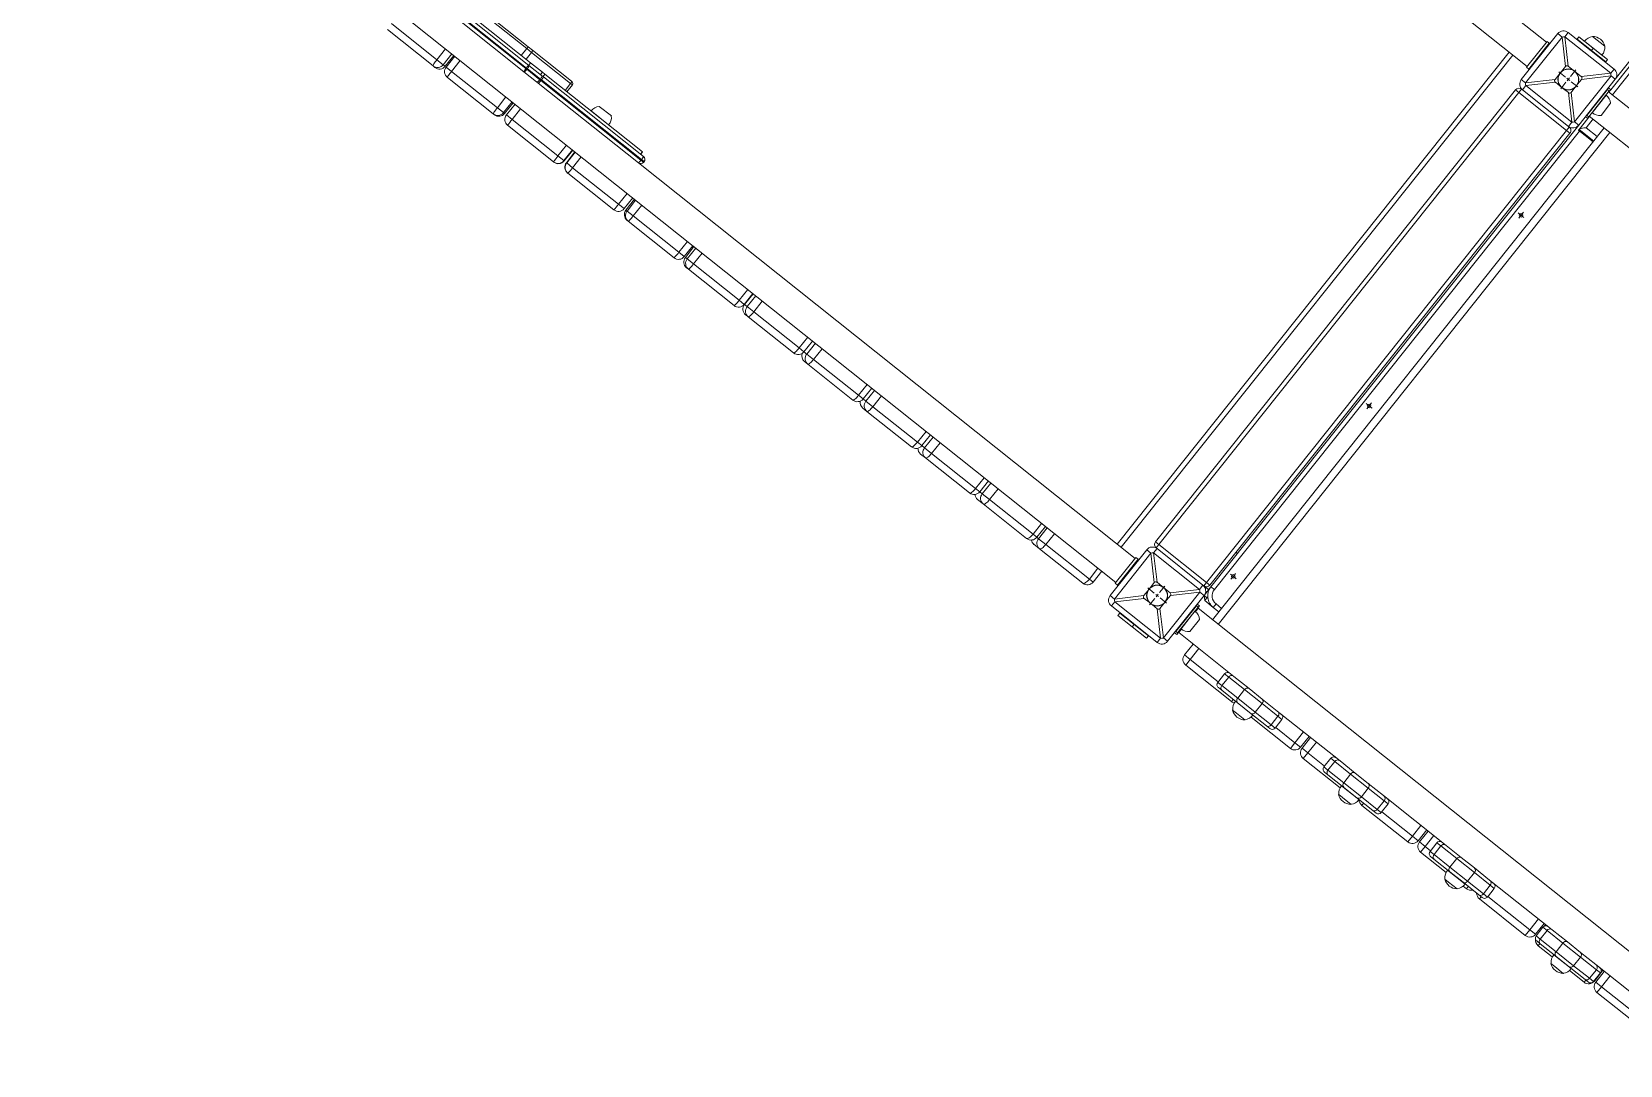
# Model space of a CAD drawing. Header units: millimetres. Extents: x -229914 to 856942, y -268655 to 87212.
# Drawn here: x -140051 to -137885, y 18765 to 20175 of the extents above; entities that cross this region are included whole.
import ezdxf

# ---------------------------------------------------------------- set-up
doc = ezdxf.new("R2010")
doc.units = ezdxf.units.MM

# ---------------------------------------------------------------- blocks, each defined once
blk = doc.blocks.new('SW_CENTERMARKSYMBOL_40')
at = {"color": 0, "linetype": 'Continuous', "lineweight": 0}
for p, q in [((-5, 0), (-16.5, 0)), ((0, 0), (-2.5, 0)), ((0, 5), (0, 16.5)), ((0, 0), (0, 2.5)), ((0, 0), (0, -2.5)), ((0, 0), (2.5, 0)), ((5, 0), (16.5, 0)), ((0, -5), (0, -16.5))]:
    blk.add_line(p, q, dxfattribs=at)
blk = doc.blocks.new('SW_CENTERMARKSYMBOL_77')
at = {"color": 0, "linetype": 'Continuous', "lineweight": 0}
for p, q in [((-2.5, 0), (-5, 0)), ((0, 0), (-2.5, 0)), ((0, 2.5), (0, 5)), ((0, 0), (0, 2.5)), ((0, 0), (0, -2.5)), ((0, 0), (2.5, 0)), ((2.5, 0), (5, 0)), ((0, -2.5), (0, -5))]:
    blk.add_line(p, q, dxfattribs=at)
blk = doc.blocks.new('SW_CENTERMARKSYMBOL_100')
at = {"color": 0, "linetype": 'Continuous', "lineweight": 0}
for p, q in [((-5, 0), (-16.5, 0)), ((0, 0), (-2.5, 0)), ((0, 5), (0, 16.5)), ((0, 0), (0, 2.5)), ((0, 0), (0, -2.5)), ((0, 0), (2.5, 0)), ((5, 0), (16.5, 0)), ((0, -5), (0, -16.5))]:
    blk.add_line(p, q, dxfattribs=at)
blk = doc.blocks.new('SW_CENTERMARKSYMBOL_114')
at = {"color": 0, "linetype": 'Continuous', "lineweight": 0}
for p, q in [((-2.5, 0), (-5, 0)), ((0, 0), (-2.5, 0)), ((0, 2.5), (0, 5)), ((0, 0), (0, 2.5)), ((0, 0), (0, -2.5)), ((0, 0), (2.5, 0)), ((2.5, 0), (5, 0)), ((0, -2.5), (0, -5))]:
    blk.add_line(p, q, dxfattribs=at)
blk = doc.blocks.new('SW_CENTERMARKSYMBOL_115')
at = {"color": 0, "linetype": 'Continuous', "lineweight": 0}
for p, q in [((-2.5, 0), (-5, 0)), ((0, 0), (-2.5, 0)), ((0, 2.5), (0, 5)), ((0, 0), (0, 2.5)), ((0, 0), (0, -2.5)), ((0, 0), (2.5, 0)), ((2.5, 0), (5, 0)), ((0, -2.5), (0, -5))]:
    blk.add_line(p, q, dxfattribs=at)
blk = doc.blocks.new('Т912NEW')
at = {"color": 7, "linetype": 'Continuous', "lineweight": 15}
for p, q in [((1914.7, -1029.8), (1914.7, -535.1)), ((1910.7, -1014.8), (1910.7, -659.8)), ((1850, -988.3), (1850, -988.6)), ((1871.5, -988.3), (1850, -988.3)), ((1871.5, -988.6), (1871.5, -988.3)), ((1818.1, -1014.8), (1810.7, -1014.8)), ((1810.7, -1094.8), (1810.7, -1014.8)), ((1846.7, -1043.5), (1818.1, -1014.8)), ((1818.1, -1014.8), (1818.1, -1094.8)), ((1820.7, -1004.8), (1820.7, -1012.2)), ((1820.7, -1004.8), (1900.7, -1004.8)), ((1820.7, -1012.2), (1849.4, -1040.8)), ((1900.7, -1012.2), (1820.7, -1012.2)), ((1835.7, -1004.3), (1835.7, -1000.3)), ((1835.7, -1000.3), (1860.7, -1000.3)), ((1860.7, -1004.3), (1835.7, -1004.3)), ((1835.7, -1004.3), (1835.7, -1004.8)), ((1845.6, -1000.1), (1845.6, -1000.3)), ((1875.9, -1000.1), (1845.6, -1000.1)), ((1860.7, -1004.3), (1860.7, -1000.3)), ((1860.7, -1000.3), (1885.7, -1000.3)), ((1885.7, -1004.3), (1860.7, -1004.3)), ((1872.1, -1040.8), (1900.7, -1012.2)), ((1903.4, -1014.8), (1874.7, -1043.5)), ((1875.9, -1000.3), (1875.9, -1000.1)), ((1885.7, -1000.3), (1885.7, -1004.3)), ((1885.7, -1004.3), (1885.7, -1004.8)), ((1900.7, -1012.2), (1900.7, -1004.8)), ((1903.4, -1094.8), (1903.4, -1014.8)), ((1910.7, -1014.8), (1903.4, -1014.8)), ((1910.7, -1014.8), (1910.7, -1094.8)), ((1805.8, -1033.7), (1745, -1033.7)), ((1805.7, -1032.3), (1809.7, -1032.3)), ((1805.7, -1032.3), (1805.7, -1077.3)), ((1809.7, -1032.3), (1809.7, -1077.3)), ((1914.7, -1029.8), (1910.7, -1029.8)), ((1911.2, -1077.3), (1911.2, -1032.3)), ((1911.2, -1032.3), (1914.2, -1032.3)), ((1914.2, -1077.3), (1914.2, -1032.3)), ((2767.5, -1033.7), (1914.2, -1033.7)), ((1914.4, -1039.7), (1914.2, -1039.7)), ((1914.4, -1070), (1914.4, -1039.6)), ((1914.7, -1029.8), (1914.7, -1033.7)), ((1846.7, -1043.5), (1846.7, -1051.9)), ((1846.7, -1057.7), (1846.7, -1066.2)), ((1849.4, -1040.8), (1857.8, -1040.8)), ((1863.7, -1040.8), (1872.1, -1040.8)), ((1874.7, -1043.5), (1874.7, -1051.9)), ((1874.7, -1057.7), (1874.7, -1066.2)), ((1926.2, -1065.3), (1926.2, -1044.3)), ((-84.3, -1076), (1805.8, -1076)), ((1781.1, -1933.7), (1781.1, -1076)), ((1805.7, -1077.3), (1809.7, -1077.3)), ((1818.1, -1094.8), (1846.7, -1066.2)), ((1849.4, -1068.8), (1820.7, -1097.5)), ((1857.8, -1068.8), (1849.4, -1068.8)), ((1872.1, -1068.8), (1863.7, -1068.8)), ((1900.7, -1097.5), (1872.1, -1068.8)), ((1874.7, -1066.2), (1903.4, -1094.8)), ((1914.7, -1079.8), (1910.7, -1079.8)), ((1911.2, -1077.3), (1914.2, -1077.3)), ((1914.2, -1070), (1914.4, -1070)), ((1914.2, -1076), (3806.2, -1076)), ((1914.7, -1076), (1914.7, -1079.8)), ((1914.7, -1098.9), (1914.7, -1079.8)), ((1940.3, -1933.7), (1940.3, -1076)), ((1810.7, -1094.8), (1818.1, -1094.8)), ((1820.7, -1097.5), (1900.7, -1097.5)), ((1820.7, -1097.5), (1820.7, -1104.8)), ((1900.7, -1104.8), (1900.7, -1097.5)), ((1903.4, -1094.8), (1910.7, -1094.8)), ((1910.7, -1899.8), (1910.7, -1094.8)), ((1914.7, -1098.9), (1914.7, -1099.9)), ((1915.1, -1100.3), (1940.3, -1100.3)), ((1813.2, -1898.8), (1813.2, -1110.8)), ((1813.2, -1110.8), (1819.2, -1110.8)), ((1818.2, -1104.8), (1818.2, -1104.9)), ((1819.2, -1104.8), (1818.2, -1104.8)), ((1819.2, -1104.8), (1819.2, -1110.8)), ((1819.2, -1104.8), (1820.7, -1104.8)), ((1819.2, -1110.8), (1819.2, -1898.8)), ((1902.2, -1110.8), (1819.2, -1110.8)), ((1900.7, -1104.8), (1820.7, -1104.8)), ((1900.7, -1104.8), (1902.2, -1104.8)), ((1902.2, -1104.8), (1902.2, -1110.8)), ((1902.2, -1898.8), (1902.2, -1110.8)), ((1902.2, -1110.8), (1908.2, -1110.8)), ((1908.2, -1110.8), (1908.2, -1898.8)), ((1908.7, -1841.8), (1908.2, -1841.9)), ((1910.7, -1841.8), (1908.7, -1841.8)), ((582.5, -1903.7), (723.4, -1903.7)), ((723.4, -1903.7), (730.8, -1903.7)), ((730.8, -1903.7), (798.8, -1903.7)), ((798.8, -1903.7), (800.1, -1903.7)), ((1813.2, -1898.8), (1819.2, -1898.8)), ((1819.2, -1898.8), (1819.2, -1904.8)), ((1819.2, -1898.8), (1902.2, -1898.8)), ((1820.7, -1904.8), (1819.2, -1904.8)), ((1820.7, -1904.8), (1820.7, -1912.2)), ((1820.7, -1904.8), (1900.7, -1904.8)), ((1902.2, -1904.8), (1900.7, -1904.8)), ((1900.7, -1912.2), (1900.7, -1904.8)), ((1902.2, -1898.8), (1902.2, -1904.8)), ((1902.2, -1898.8), (1908.2, -1898.8)), ((1902.2, -1904.8), (1903.2, -1904.8)), ((1903.2, -1904.8), (1903.2, -1904.8)), ((1903.2, -1904.8), (1910.7, -1904.8)), ((1916.7, -1899.8), (1910.7, -1899.8)), ((1910.7, -1914.8), (1910.7, -1899.8)), ((739.6, -1927.7), (487.8, -1927.7)), ((488.3, -1922.7), (740.1, -1922.7)), ((488.8, -1918.7), (739.8, -1918.7)), ((723.5, -1906.7), (581, -1906.7)), ((723.5, -1918.7), (723.5, -1906.7)), ((731.8, -1906.7), (723.5, -1906.7)), ((731.8, -1918.7), (731.8, -1906.7)), ((799.8, -1906.7), (731.8, -1906.7)), ((741.2, -1927.7), (739.6, -1927.7)), ((739.6, -1928.7), (739.6, -1927.7)), ((739.8, -1922.7), (739.8, -1918.7)), ((739.8, -1918.7), (760.2, -1918.7)), ((740.1, -1922.7), (762.1, -1922.7)), ((741.2, -1928.7), (741.2, -1927.7)), ((764, -1927.7), (741.2, -1927.7)), ((760.2, -1922.7), (760.2, -1918.7)), ((760.2, -1918.7), (764.6, -1918.7)), ((762.1, -1922.7), (765.1, -1922.7)), ((764, -1928.7), (764, -1927.7)), ((765.6, -1927.7), (764, -1927.7)), ((764.6, -1922.7), (764.6, -1918.7)), ((764.6, -1918.7), (934.6, -1918.7)), ((765.1, -1922.7), (939.6, -1922.7)), ((765.6, -1928.7), (765.6, -1927.7)), ((940.1, -1927.7), (765.6, -1927.7)), ((799.8, -1918.7), (799.8, -1906.7)), ((803.1, -1906.7), (799.8, -1906.7)), ((803.1, -1918.7), (803.1, -1906.7)), ((845.2, -1918.5), (845.2, -1918.7)), ((875.6, -1918.5), (845.2, -1918.5)), ((870.9, -1906.7), (849.9, -1906.7)), ((875.6, -1918.7), (875.6, -1918.5)), ((934.6, -1922.7), (934.6, -1918.7)), ((934.6, -1918.7), (934.8, -1918.7)), ((934.8, -1922.7), (934.8, -1918.7)), ((939.6, -1922.7), (939.8, -1922.7)), ((940.1, -1928.7), (940.1, -1927.7)), ((944.6, -1927.7), (940.1, -1927.7)), ((944.6, -1928.7), (944.6, -1927.7)), ((944.8, -1927.7), (944.6, -1927.7)), ((944.8, -1928.7), (944.8, -1927.7)), ((1818.1, -1914.8), (1810.7, -1914.8)), ((1810.7, -1994.8), (1810.7, -1914.8)), ((1846.7, -1943.5), (1818.1, -1914.8)), ((1818.1, -1914.8), (1818.1, -1994.8)), ((1820.7, -1912.2), (1849.4, -1940.8)), ((1900.7, -1912.2), (1820.7, -1912.2)), ((1872.1, -1940.8), (1900.7, -1912.2)), ((1903.4, -1914.8), (1874.7, -1943.5)), ((1903.4, -1994.8), (1903.4, -1914.8)), ((1910.7, -1914.8), (1903.4, -1914.8)), ((1910.7, -1914.8), (1910.7, -1994.8)), ((1915.7, -1914.8), (1910.7, -1914.8)), ((1915.7, -1919.8), (1910.7, -1914.8)), ((1915.7, -1913.1), (1915.7, -1914.8)), ((1915.7, -1914.8), (1917.5, -1914.8)), ((1915.7, -1914.8), (1915.7, -1919.8)), ((1930.7, -1919.8), (1915.7, -1919.8)), ((1930.7, -1913.8), (1930.7, -1919.8)), ((1940.3, -1919.8), (1930.7, -1919.8)), ((487.8, -1928.7), (739.6, -1928.7)), ((740.1, -1933.7), (488.3, -1933.7)), ((739.6, -1928.7), (741.2, -1928.7)), ((762.1, -1933.7), (740.1, -1933.7)), ((741.2, -1928.7), (764, -1928.7)), ((765.1, -1933.7), (762.1, -1933.7)), ((764, -1928.7), (765.6, -1928.7)), ((939.6, -1933.7), (765.1, -1933.7)), ((765.6, -1928.7), (940.1, -1928.7)), ((939.8, -1933.7), (939.6, -1933.7)), ((1805.8, -1933.7), (939.8, -1933.7)), ((940.1, -1928.7), (944.6, -1928.7)), ((944.6, -1928.7), (944.8, -1928.7)), ((1805.7, -1932.3), (1805.7, -1977.3)), ((1805.7, -1932.3), (1809.7, -1932.3)), ((1809.7, -1932.3), (1809.7, -1977.3)), ((1846.7, -1943.5), (1846.7, -1951.9)), ((1849.4, -1940.8), (1857.8, -1940.8)), ((1863.7, -1940.8), (1872.1, -1940.8)), ((1874.7, -1943.5), (1874.7, -1951.9)), ((1914.7, -1929.8), (1910.7, -1929.8)), ((1914.2, -1932.3), (1911.2, -1932.3)), ((1911.2, -1932.3), (1911.2, -1977.3)), ((1914.2, -1932.3), (1914.2, -1977.3)), ((1914.4, -1939.7), (1914.2, -1939.7)), ((1914.4, -1970), (1914.4, -1939.6)), ((1914.7, -1929.8), (1914.7, -1939.7)), ((1915.2, -1934.8), (1914.7, -1934.8)), ((3807.2, -1933.7), (1915.2, -1933.7)), ((1915.2, -1933.7), (1915.2, -1939.6)), ((1926.2, -1965.3), (1926.2, -1944.3)), ((1818.1, -1994.8), (1846.7, -1966.2)), ((1849.4, -1968.8), (1820.7, -1997.5)), ((1846.7, -1957.7), (1846.7, -1966.2)), ((1857.8, -1968.8), (1849.4, -1968.8)), ((1872.1, -1968.8), (1863.7, -1968.8)), ((1900.7, -1997.5), (1872.1, -1968.8)), ((1874.7, -1957.7), (1874.7, -1966.2)), ((1874.7, -1966.2), (1903.4, -1994.8)), ((1914.2, -1970), (1914.4, -1970)), ((1914.7, -1970), (1914.7, -1979.8)), ((1915.2, -1970), (1915.2, -1976)), ((-84.3, -1976), (1805.8, -1976)), ((651.4, -1976), (651.4, -1994.8)), ((653.2, -1976), (653.2, -1994.8)), ((755, -1976), (755, -1994.8)), ((758.2, -1976), (758.2, -1994.8)), ((858.8, -1976), (858.8, -1994.8)), ((862.7, -1994.8), (862.7, -1976)), ((963.3, -1994.8), (963.3, -1976)), ((966.5, -1994.8), (966.5, -1976)), ((1068.3, -1994.8), (1068.3, -1976)), ((1070.1, -1994.8), (1070.1, -1976)), ((1172.9, -1994.8), (1172.9, -1976)), ((1173.3, -1994.8), (1173.3, -1976)), ((1276.8, -1994.8), (1276.8, -1976)), ((1380, -1994.8), (1380, -1976)), ((1482.3, -1994.8), (1482.3, -1976)), ((1583.3, -1994.8), (1583.3, -1976)), ((1682.9, -1994.8), (1682.9, -1976)), ((1781.1, -1994.8), (1781.1, -1976)), ((1805.7, -1977.3), (1809.7, -1977.3)), ((1914.7, -1979.8), (1910.7, -1979.8)), ((1914.2, -1977.3), (1911.2, -1977.3)), ((1915.2, -1974.8), (1914.7, -1974.8)), ((1915.2, -1976), (2011.4, -1976)), ((1940.3, -1994.8), (1940.3, -1976)), ((1999.2, -1981), (1999.2, -1996)), ((2006.3, -1981), (1999.2, -1981)), ((2033.9, -1981), (2006.3, -1981)), ((2006.3, -1981), (2006.3, -1996)), ((2011.4, -1976), (2037.8, -1976)), ((2033.9, -1981), (2033.9, -1996)), ((2064.6, -1981), (2033.9, -1981)), ((2037.8, -1976), (2060.7, -1976)), ((2060.7, -1976), (2087.1, -1976)), ((2064.6, -1981), (2064.6, -1996)), ((2092.2, -1981), (2064.6, -1981)), ((2087.1, -1976), (2196.4, -1976)), ((2092.2, -1981), (2092.2, -1996)), ((2099.2, -1981), (2092.2, -1981)), ((2099.2, -1981), (2099.2, -1996)), ((2142.7, -1976), (2142.7, -1994.8)), ((2145.1, -1994.8), (2145.1, -1976)), ((2184.2, -1981), (2184.2, -1996)), ((2191.3, -1981), (2184.2, -1981)), ((2218.9, -1981), (2191.3, -1981)), ((2191.3, -1981), (2191.3, -1996)), ((2196.4, -1976), (2222.8, -1976)), ((2218.9, -1981), (2218.9, -1996)), ((2249.6, -1981), (2218.9, -1981)), ((2222.8, -1976), (2245.7, -1976)), ((2245.7, -1976), (2272.1, -1976)), ((2249.6, -1981), (2249.6, -1996)), ((2277.2, -1981), (2249.6, -1981)), ((2272.1, -1976), (2381.4, -1976)), ((2277.2, -1981), (2277.2, -1996)), ((2284.2, -1981), (2277.2, -1981)), ((2284.2, -1981), (2284.2, -1996)), ((2347.5, -1976), (2347.5, -1994.8)), ((2349.9, -1994.8), (2349.9, -1976)), ((2369.2, -1981), (2369.2, -1996)), ((2376.3, -1981), (2369.2, -1981)), ((2403.9, -1981), (2376.3, -1981)), ((2376.3, -1981), (2376.3, -1996)), ((2381.4, -1976), (2407.8, -1976)), ((2403.9, -1981), (2403.9, -1996)), ((2434.6, -1981), (2403.9, -1981)), ((2407.8, -1976), (2430.7, -1976)), ((2430.7, -1976), (2457.1, -1976)), ((2434.6, -1981), (2434.6, -1996)), ((2462.2, -1981), (2434.6, -1981)), ((2457.1, -1976), (2566.4, -1976)), ((2462.2, -1981), (2462.2, -1996)), ((2469.2, -1981), (2462.2, -1981)), ((2469.2, -1981), (2469.2, -1996)), ((2552.3, -1976), (2552.3, -1994.8)), ((2561.3, -1981), (2554.2, -1981)), ((2554.2, -1981), (2554.2, -1996)), ((2554.7, -1978.8), (2554.7, -1976)), ((2588.9, -1981), (2561.3, -1981)), ((2561.3, -1981), (2561.3, -1996)), ((2566.4, -1976), (2592.8, -1976)), ((2588.9, -1981), (2588.9, -1996)), ((2619.6, -1981), (2588.9, -1981)), ((2592.8, -1976), (2615.7, -1976)), ((2615.7, -1976), (2642.1, -1976)), ((2619.6, -1981), (2619.6, -1996)), ((2647.2, -1981), (2619.6, -1981)), ((2642.1, -1976), (3807.2, -1976)), ((2647.2, -1981), (2647.2, -1996)), ((2654.2, -1981), (2647.2, -1981)), ((2654.2, -1981), (2654.2, -1996)), ((2654.7, -1976), (2654.7, -1994.8)), ((2657.1, -1994.8), (2657.1, -1976)), ((557.6, -1994.8), (637.1, -1994.8)), ((638.2, -2004.8), (558.7, -2004.8)), ((637.1, -1994.8), (648.1, -1994.8)), ((641.5, -2004.8), (638.2, -2004.8)), ((648.1, -1994.8), (651.4, -1994.8)), ((662.6, -1994.8), (742.4, -1994.8)), ((743.1, -2004.8), (663.2, -2004.8)), ((742.4, -1994.8), (753, -1994.8)), ((745.1, -2004.8), (743.1, -2004.8)), ((753, -1994.8), (755, -1994.8)), ((768, -1994.8), (848, -1994.8)), ((848.2, -2004.8), (768.2, -2004.8)), ((848, -1994.8), (858.2, -1994.8)), ((848.8, -2004.8), (848.2, -2004.8)), ((858.2, -1994.8), (858.8, -1994.8)), ((862.7, -1994.8), (863.3, -1994.8)), ((863.3, -1994.8), (873.6, -1994.8)), ((873.3, -2004.8), (872.7, -2004.8)), ((953.3, -2004.8), (873.3, -2004.8)), ((873.6, -1994.8), (953.5, -1994.8)), ((966.5, -1994.8), (968.5, -1994.8)), ((968.5, -1994.8), (979.1, -1994.8)), ((978.5, -2004.8), (976.5, -2004.8)), ((1058.3, -2004.8), (978.5, -2004.8)), ((979.1, -1994.8), (1058.9, -1994.8)), ((1070.1, -1994.8), (1073.4, -1994.8)), ((1073.4, -1994.8), (1084.4, -1994.8)), ((1083.3, -2004.8), (1080, -2004.8)), ((1162.9, -2004.8), (1083.3, -2004.8)), ((1084.4, -1994.8), (1164, -1994.8)), ((1173.3, -1994.8), (1177.9, -1994.8)), ((1177.9, -1994.8), (1189.3, -1994.8)), ((1187.8, -2004.8), (1183.2, -2004.8)), ((1266.8, -2004.8), (1187.8, -2004.8)), ((1189.3, -1994.8), (1268.4, -1994.8)), ((1281.8, -1994.8), (1293.6, -1994.8)), ((1291.6, -2004.8), (1285.7, -2004.8)), ((1370, -2004.8), (1291.6, -2004.8)), ((1293.6, -1994.8), (1372, -1994.8)), ((1384.9, -1994.8), (1397, -1994.8)), ((1394.6, -2004.8), (1387.4, -2004.8)), ((1472.3, -2004.8), (1394.6, -2004.8)), ((1397, -1994.8), (1474.7, -1994.8)), ((1487, -1994.8), (1499.4, -1994.8)), ((1496.5, -2004.8), (1488.1, -2004.8)), ((1573.3, -2004.8), (1496.5, -2004.8)), ((1499.4, -1994.8), (1576.1, -1994.8)), ((1597.3, -2004.8), (1587.5, -2004.8)), ((1587.8, -1994.8), (1600.5, -1994.8)), ((1672.9, -2004.8), (1597.3, -2004.8)), ((1600.5, -1994.8), (1676.2, -1994.8)), ((1695.5, -2004.8), (1685.7, -2004.8)), ((1686, -1994.8), (1698.7, -1994.8)), ((1771.1, -2004.8), (1695.5, -2004.8)), ((1698.7, -1994.8), (1774.4, -1994.8)), ((1810.7, -1994.8), (1818.1, -1994.8)), ((1820.7, -1997.5), (1900.7, -1997.5)), ((1820.7, -1997.5), (1820.7, -2004.8)), ((1900.7, -2004.8), (1820.7, -2004.8)), ((1835.7, -2004.8), (1835.7, -2005.3)), ((1835.7, -2009.3), (1835.7, -2005.3)), ((1835.7, -2005.3), (1860.7, -2005.3)), ((1860.7, -2009.3), (1835.7, -2009.3)), ((1860.7, -2009.3), (1860.7, -2005.3)), ((1860.7, -2005.3), (1885.7, -2005.3)), ((1885.7, -2009.3), (1860.7, -2009.3)), ((1885.7, -2004.8), (1885.7, -2005.3)), ((1885.7, -2005.3), (1885.7, -2009.3)), ((1900.7, -2004.8), (1900.7, -1997.5)), ((1903.4, -1994.8), (1910.7, -1994.8)), ((1940.3, -1994.8), (1950.3, -1994.8)), ((1950.3, -2004.8), (1950.3, -1994.8)), ((2030.3, -2004.8), (1950.3, -2004.8)), ((1999.2, -1996), (2006.3, -1996)), ((2010.1, -2001), (2004.2, -2001)), ((2006.3, -1996), (2033.9, -1996)), ((2037.8, -2001), (2010.1, -2001)), ((2033.9, -1996), (2064.6, -1996)), ((2034.1, -2001), (2034.1, -2001.2)), ((2034.1, -2001.2), (2064.4, -2001.2)), ((2060.7, -2001), (2037.8, -2001)), ((2038.5, -2012.7), (2038.5, -2013)), ((2038.5, -2013), (2045.1, -2013)), ((2045.1, -2013), (2060, -2013)), ((2060, -2013), (2060, -2012.7)), ((2088.4, -2001), (2060.7, -2001)), ((2132.7, -2004.8), (2064.2, -2004.8)), ((2064.4, -2001.2), (2064.4, -2001)), ((2064.6, -1996), (2092.2, -1996)), ((2094.2, -2001), (2088.4, -2001)), ((2092.2, -1996), (2099.2, -1996)), ((2132.7, -1994.8), (2142.7, -1994.8)), ((2132.7, -1994.8), (2132.7, -2004.8)), ((2145.1, -1994.8), (2155.1, -1994.8)), ((2155.1, -2004.8), (2155.1, -1994.8)), ((2219.3, -2004.8), (2155.1, -2004.8)), ((2184.2, -1996), (2191.3, -1996)), ((2195.1, -2001), (2189.2, -2001)), ((2191.3, -1996), (2218.9, -1996)), ((2222.8, -2001), (2195.1, -2001)), ((2218.9, -1996), (2249.6, -1996)), ((2219.1, -2001), (2219.1, -2001.2)), ((2219.1, -2001.2), (2249.4, -2001.2)), ((2245.7, -2001), (2222.8, -2001)), ((2223.5, -2012.7), (2223.5, -2013)), ((2223.5, -2013), (2230.1, -2013)), ((2230.1, -2013), (2245, -2013)), ((2245, -2013), (2245, -2012.7)), ((2273.4, -2001), (2245.7, -2001)), ((2249.4, -2001.2), (2249.4, -2001)), ((2249.6, -1996), (2277.2, -1996)), ((2337.5, -2004.8), (2257.5, -2004.8)), ((2279.2, -2001), (2273.4, -2001)), ((2277.2, -1996), (2284.2, -1996)), ((2337.5, -1994.8), (2347.5, -1994.8)), ((2337.5, -1994.8), (2337.5, -2004.8)), ((2349.9, -1994.8), (2359.9, -1994.8)), ((2359.9, -2004.8), (2359.9, -1994.8)), ((2404.3, -2004.8), (2359.9, -2004.8)), ((2369.2, -1996), (2376.3, -1996)), ((2380.1, -2001), (2374.2, -2001)), ((2376.3, -1996), (2403.9, -1996)), ((2407.8, -2001), (2380.1, -2001)), ((2403.9, -1996), (2434.6, -1996)), ((2404.1, -2001), (2404.1, -2001.2)), ((2404.1, -2001.2), (2434.4, -2001.2)), ((2430.7, -2001), (2407.8, -2001)), ((2408.5, -2012.7), (2408.5, -2013)), ((2408.5, -2013), (2415.1, -2013)), ((2415.1, -2013), (2430, -2013)), ((2430, -2013), (2430, -2012.7)), ((2458.4, -2001), (2430.7, -2001)), ((2439.9, -2004.8), (2434.2, -2004.8)), ((2434.4, -2001.2), (2434.4, -2001)), ((2434.6, -1996), (2462.2, -1996)), ((2464.2, -2001), (2458.4, -2001)), ((2462.2, -1996), (2469.2, -1996)), ((2542.3, -2004.8), (2462.3, -2004.8)), ((2542.3, -1994.8), (2542.3, -2004.8)), ((2542.3, -1994.8), (2552.3, -1994.8)), ((2554.2, -1996), (2561.3, -1996)), ((2565.1, -2001), (2559.2, -2001)), ((2561.3, -1996), (2588.9, -1996)), ((2589.3, -2004.8), (2564.7, -2004.8)), ((2592.8, -2001), (2565.1, -2001)), ((2588.9, -1996), (2619.6, -1996)), ((2589.1, -2001), (2589.1, -2001.2)), ((2589.1, -2001.2), (2619.4, -2001.2)), ((2615.7, -2001), (2592.8, -2001)), ((2593.5, -2012.7), (2593.5, -2013)), ((2593.5, -2013), (2600.1, -2013)), ((2600.1, -2013), (2615, -2013)), ((2615, -2013), (2615, -2012.7)), ((2643.4, -2001), (2615.7, -2001)), ((2644.7, -2004.8), (2619.2, -2004.8)), ((2619.4, -2001.2), (2619.4, -2001)), ((2619.6, -1996), (2647.2, -1996)), ((2649.2, -2001), (2643.4, -2001)), ((2647.2, -1996), (2654.2, -1996)), ((2657.1, -1994.8), (2667.1, -1994.8)), ((2667.1, -1994.8), (2747.1, -1994.8)), ((2667.1, -2004.8), (2667.1, -1994.8)), ((2747.1, -2004.8), (2667.1, -2004.8))]:
    blk.add_line(p, q, dxfattribs=at)
at = {"color": 8, "linetype": 'Continuous', "lineweight": 15}
for p, q in [((1920.7, -534), (1920.7, -1033.7)), ((1911.2, -1053.8), (1910.7, -1053.8)), ((1911.2, -1055.8), (1910.7, -1055.8)), ((1774.4, -1933.7), (1774.4, -1076)), ((1920.7, -1076), (1920.7, -1091.2)), ((1950.3, -1076), (1950.3, -1933.7)), ((1940.3, -1098.9), (1914.7, -1098.9)), ((1914.7, -1099.9), (1940.3, -1099.9)), ((1916.7, -1100.3), (1916.7, -1899.8)), ((1920.7, -1091.2), (1940.3, -1091.2)), ((1930.7, -1913.8), (1940.3, -1913.8)), ((1915.2, -1936.3), (1914.7, -1936.3)), ((1911.2, -1953.8), (1910.7, -1953.8)), ((1911.2, -1955.8), (1910.7, -1955.8)), ((637.1, -1994.8), (637.1, -1976)), ((648.1, -1976), (648.1, -1994.8)), ((662.6, -1976), (662.6, -1994.8)), ((742.4, -1994.8), (742.4, -1976)), ((753, -1976), (753, -1994.8)), ((768, -1976), (768, -1994.8)), ((848, -1994.8), (848, -1976)), ((858.2, -1976), (858.2, -1994.8)), ((863.3, -1994.8), (863.3, -1976)), ((873.6, -1976), (873.6, -1994.8)), ((953.5, -1994.8), (953.5, -1976)), ((968.5, -1994.8), (968.5, -1976)), ((979.1, -1976), (979.1, -1994.8)), ((1058.9, -1994.8), (1058.9, -1976)), ((1073.4, -1994.8), (1073.4, -1976)), ((1084.4, -1976), (1084.4, -1994.8)), ((1164, -1994.8), (1164, -1976)), ((1177.9, -1994.8), (1177.9, -1976)), ((1189.3, -1976), (1189.3, -1994.8)), ((1268.4, -1994.8), (1268.4, -1976)), ((1281.8, -1994.8), (1281.8, -1976)), ((1293.6, -1976), (1293.6, -1994.8)), ((1372, -1994.8), (1372, -1976)), ((1384.9, -1994.8), (1384.9, -1976)), ((1397, -1976), (1397, -1994.8)), ((1474.7, -1994.8), (1474.7, -1976)), ((1487, -1994.8), (1487, -1976)), ((1499.4, -1976), (1499.4, -1994.8)), ((1576.1, -1994.8), (1576.1, -1976)), ((1587.8, -1994.8), (1587.8, -1976)), ((1600.5, -1976), (1600.5, -1994.8)), ((1676.2, -1994.8), (1676.2, -1976)), ((1686, -1994.8), (1686, -1976)), ((1698.7, -1976), (1698.7, -1994.8)), ((1774.4, -1994.8), (1774.4, -1976)), ((1915.2, -1973.3), (1914.7, -1973.3)), ((1950.3, -1976), (1950.3, -1994.8)), ((2132.7, -1994.8), (2132.7, -1976)), ((2155.1, -1976), (2155.1, -1994.8)), ((2337.5, -1994.8), (2337.5, -1976)), ((2359.9, -1976), (2359.9, -1994.8)), ((2542.3, -1994.8), (2542.3, -1976)), ((2667.1, -1976), (2667.1, -1994.8)), ((653.2, -1994.8), (662.6, -1994.8)), ((758.2, -1994.8), (768, -1994.8)), ((953.5, -1994.8), (963.3, -1994.8)), ((1058.9, -1994.8), (1068.3, -1994.8)), ((1164, -1994.8), (1172.9, -1994.8)), ((1268.4, -1994.8), (1276.8, -1994.8)), ((1276.8, -1994.8), (1281.8, -1994.8)), ((1372, -1994.8), (1380, -1994.8)), ((1380, -1994.8), (1384.9, -1994.8)), ((1474.7, -1994.8), (1482.3, -1994.8)), ((1482.3, -1994.8), (1487, -1994.8)), ((1576.1, -1994.8), (1583.3, -1994.8)), ((1583.3, -1994.8), (1587.8, -1994.8)), ((1676.2, -1994.8), (1682.9, -1994.8)), ((1682.9, -1994.8), (1686, -1994.8)), ((1774.4, -1994.8), (1781.1, -1994.8)), ((1950.3, -1994.8), (1999.2, -1994.8)), ((2030.3, -2001), (2030.3, -2004.8)), ((2099.2, -1994.8), (2132.7, -1994.8)), ((2155.1, -1994.8), (2184.2, -1994.8)), ((2257.5, -2004.8), (2257.5, -2001)), ((2284.2, -1994.8), (2337.5, -1994.8)), ((2359.9, -1994.8), (2369.2, -1994.8)), ((2439.9, -2001), (2439.9, -2004.8)), ((2462.3, -2004.8), (2462.3, -2001)), ((2469.2, -1994.8), (2542.3, -1994.8)), ((2564.7, -2004.8), (2564.7, -2001)), ((2644.7, -2001), (2644.7, -2004.8)), ((2654.2, -1994.8), (2654.7, -1994.8))]:
    blk.add_line(p, q, dxfattribs=at)
at = {"color": 7, "linetype": 'Continuous', "lineweight": 15, "flags": 128}
for points in [[(731.8, -1906.7), (731.8, -1906.1), (731.7, -1905.5), (731.6, -1905), (731.5, -1904.6), (731.4, -1904.2), (731.2, -1903.9), (731, -1903.7), (730.8, -1903.7)], [(799.8, -1906.7), (799.8, -1906.1), (799.8, -1905.5), (799.7, -1905), (799.5, -1904.6), (799.4, -1904.2), (799.2, -1903.9), (799, -1903.7), (798.8, -1903.7)], [(741.2, -1927.7), (741.2, -1926.7), (741.1, -1925.8), (741, -1924.9), (740.9, -1924.1), (740.7, -1923.5), (740.5, -1923.1), (740.3, -1922.8), (740.1, -1922.7)], [(764, -1927.7), (763.9, -1926.7), (763.8, -1925.8), (763.7, -1924.9), (763.4, -1924.1), (763.1, -1923.5), (762.8, -1923.1), (762.5, -1922.8), (762.1, -1922.7)], [(740.1, -1933.7), (740.3, -1933.6), (740.5, -1933.3), (740.7, -1932.8), (740.9, -1932.2), (741, -1931.5), (741.1, -1930.6), (741.2, -1929.7), (741.2, -1928.7)], [(762.1, -1933.7), (762.5, -1933.6), (762.8, -1933.3), (763.1, -1932.8), (763.4, -1932.2), (763.7, -1931.5), (763.8, -1930.6), (763.9, -1929.7), (764, -1928.7)], [(637.1, -1994.8), (637.1, -1996.8), (637.2, -1998.7), (637.3, -2000.4), (637.4, -2001.9), (637.6, -2003.1), (637.8, -2004.1), (638, -2004.6), (638.2, -2004.8)], [(663.2, -2004.8), (663.1, -2004.6), (663, -2004.1), (662.9, -2003.1), (662.8, -2001.9), (662.7, -2000.4), (662.6, -1998.7), (662.6, -1996.8), (662.6, -1994.8)], [(742.4, -1994.8), (742.4, -1996.8), (742.5, -1998.7), (742.5, -2000.4), (742.6, -2001.9), (742.7, -2003.1), (742.8, -2004.1), (742.9, -2004.6), (743.1, -2004.8)], [(978.5, -2004.8), (978.6, -2004.6), (978.7, -2004.1), (978.8, -2003.1), (978.9, -2001.9), (979, -2000.4), (979.1, -1998.7), (979.1, -1996.8), (979.1, -1994.8)], [(1058.9, -1994.8), (1058.9, -1996.8), (1058.9, -1998.7), (1058.8, -2000.4), (1058.7, -2001.9), (1058.6, -2003.1), (1058.5, -2004.1), (1058.4, -2004.6), (1058.3, -2004.8)], [(1083.3, -2004.8), (1083.6, -2004.6), (1083.8, -2004.1), (1084, -2003.1), (1084.1, -2001.9), (1084.3, -2000.4), (1084.4, -1998.7), (1084.4, -1996.8), (1084.4, -1994.8)], [(1164, -1994.8), (1163.9, -1996.8), (1163.9, -1998.7), (1163.8, -2000.4), (1163.6, -2001.9), (1163.5, -2003.1), (1163.3, -2004.1), (1163.1, -2004.6), (1162.9, -2004.8)], [(1187.8, -2004.8), (1188.1, -2004.6), (1188.4, -2004.1), (1188.6, -2003.1), (1188.9, -2001.9), (1189.1, -2000.4), (1189.2, -1998.7), (1189.3, -1996.8), (1189.3, -1994.8)], [(1268.4, -1994.8), (1268.4, -1996.8), (1268.3, -1998.7), (1268.1, -2000.4), (1267.9, -2001.9), (1267.7, -2003.1), (1267.4, -2004.1), (1267.1, -2004.6), (1266.8, -2004.8)], [(1291.6, -2004.8), (1292, -2004.6), (1292.4, -2004.1), (1292.7, -2003.1), (1293, -2001.9), (1293.3, -2000.4), (1293.4, -1998.7), (1293.5, -1996.8), (1293.6, -1994.8)], [(1372, -1994.8), (1372, -1996.8), (1371.9, -1998.7), (1371.7, -2000.4), (1371.4, -2001.9), (1371.1, -2003.1), (1370.8, -2004.1), (1370.4, -2004.6), (1370, -2004.8)], [(1394.6, -2004.8), (1395.1, -2004.6), (1395.5, -2004.1), (1395.9, -2003.1), (1396.3, -2001.9), (1396.6, -2000.4), (1396.8, -1998.7), (1397, -1996.8), (1397, -1994.8)], [(1474.7, -1994.8), (1474.6, -1996.8), (1474.5, -1998.7), (1474.3, -2000.4), (1474, -2001.9), (1473.6, -2003.1), (1473.2, -2004.1), (1472.7, -2004.6), (1472.3, -2004.8)], [(1496.5, -2004.8), (1497.1, -2004.6), (1497.6, -2004.1), (1498.1, -2003.1), (1498.5, -2001.9), (1498.9, -2000.4), (1499.2, -1998.7), (1499.3, -1996.8), (1499.4, -1994.8)], [(1576.1, -1994.8), (1576.1, -1996.8), (1575.9, -1998.7), (1575.6, -2000.4), (1575.3, -2001.9), (1574.9, -2003.1), (1574.4, -2004.1), (1573.8, -2004.6), (1573.3, -2004.8)], [(1597.3, -2004.8), (1597.9, -2004.6), (1598.5, -2004.1), (1599.1, -2003.1), (1599.6, -2001.9), (1600, -2000.4), (1600.3, -1998.7), (1600.4, -1996.8), (1600.5, -1994.8)], [(1676.2, -1994.8), (1676.1, -1996.8), (1675.9, -1998.7), (1675.6, -2000.4), (1675.2, -2001.9), (1674.7, -2003.1), (1674.2, -2004.1), (1673.6, -2004.6), (1672.9, -2004.8)], [(1695.5, -2004.8), (1696.1, -2004.6), (1696.7, -2004.1), (1697.3, -2003.1), (1697.7, -2001.9), (1698.1, -2000.4), (1698.4, -1998.7), (1698.6, -1996.8), (1698.7, -1994.8)], [(1774.4, -1994.8), (1774.3, -1996.8), (1774.1, -1998.7), (1773.8, -2000.4), (1773.4, -2001.9), (1772.9, -2003.1), (1772.4, -2004.1), (1771.8, -2004.6), (1771.1, -2004.8)]]:
    blk.add_lwpolyline(points, dxfattribs=at)
at = {"color": 7, "linetype": 'Continuous', "lineweight": 15}
for centre, radius in [((1860.7, -1054.8), 14.3), ((1860.7, -1054.8), 14), ((1925.7, -1239.8), 2.5), ((1925.7, -1572.3), 2.5), ((1925.7, -1869.8), 2.5), ((1860.7, -1954.8), 14.3), ((1860.7, -1954.8), 14)]:
    blk.add_circle(centre, radius, dxfattribs=at)
for centre, radius, start, end in [((1860.8, -999.3), 15.2, 134.9558, 183.0153), ((1860.7, -1002.1), 17.5, 52.1, 127.9), ((1860.7, -999.3), 15.2, 356.9847, 45.0442), ((1820.7, -1014.8), 10, 90, 180), ((1855.7, -1049.8), 51.4, 132.8878, 137.1109), ((1900.7, -1014.8), 10, 0, 90), ((1865.8, -1049.8), 51.4, 42.8891, 47.1122), ((1915.2, -1054.8), 15.2, 43.6736, 93.0153), ((1915.2, -1054.8), 15.2, 266.9847, 316.3264), ((1820.7, -1094.8), 10, 180, 270), ((1855.7, -1059.9), 51.4, 222.8886, 227.1126), ((1865.8, -1059.9), 51.4, 312.8874, 317.1114), ((1900.7, -1094.8), 10, 270, 0), ((1819.2, -1110.8), 6, 90, 180), ((1902.2, -1110.8), 6, 360, 90), ((702, -1905.9), 21.5, 358.001, 5.9953), ((800.1, -1906.7), 3, 0, 90), ((1820.7, -1914.8), 10, 90, 180), ((1819.2, -1898.8), 6, 180, 270), ((1900.7, -1914.8), 10, 0, 90), ((1902.2, -1898.8), 6, 270, 360), ((1930.7, -1899.8), 20, 180, 270), ((1930.7, -1899.8), 14, 180, 270), ((752.2, -1926.4), 12.7, 162.7274, 185.6034), ((752.6, -1926.4), 13.1, 354.5697, 16.7207), ((860.4, -1917.7), 15.2, 133.6736, 183.0153), ((860.4, -1917.7), 15.2, 356.9847, 46.3264), ((927.1, -1926.4), 13.1, 354.5697, 16.7207), ((939.6, -1927.7), 5, 0.0025, 89.9985), ((939.8, -1927.7), 5, 0.0025, 89.9985), ((1855.7, -1949.8), 51.4, 132.8874, 137.1114), ((1865.8, -1949.8), 51.4, 42.8886, 47.1126), ((752.2, -1929.9), 12.7, 174.3964, 197.2727), ((752.6, -1929.9), 13.1, 343.2791, 5.4304), ((927.1, -1929.9), 13.1, 343.2791, 5.4304), ((939.6, -1928.7), 5, 270.0012, 359.9975), ((939.8, -1928.7), 5, 270.0012, 359.9975), ((1915.2, -1954.8), 15.2, 43.6736, 93.0153), ((1915.2, -1954.8), 15.2, 266.9847, 316.3264), ((2004.2, -1981), 5, 90, 180), ((2010.8, -1980.5), 4.53, 98.548, 186.545), ((2038.4, -1980.5), 4.53, 98.5514, 186.5415), ((2060.1, -1980.5), 4.53, 353.4603, 81.4467), ((2087.7, -1980.5), 4.53, 353.4585, 81.4486), ((2094.2, -1981), 5, 0, 90), ((2189.2, -1981), 5, 90, 180), ((2195.8, -1980.5), 4.53, 98.5514, 186.5415), ((2223.4, -1980.5), 4.53, 98.5533, 186.5397), ((2245.1, -1980.5), 4.53, 353.4585, 81.4486), ((2272.7, -1980.5), 4.53, 353.4585, 81.4486), ((2279.2, -1981), 5, 0, 90), ((2374.2, -1981), 5, 90, 180), ((2380.8, -1980.5), 4.53, 98.553, 186.5399), ((2408.4, -1980.5), 4.53, 98.5514, 186.5415), ((2430.1, -1980.5), 4.53, 353.4599, 81.4489), ((2457.7, -1980.5), 4.53, 353.4585, 81.4486), ((2464.2, -1981), 5, 0, 90), ((2559.2, -1981), 5, 90, 180), ((2565.8, -1980.5), 4.53, 98.5497, 186.5432), ((2593.4, -1980.5), 4.53, 98.553, 186.5399), ((2615.1, -1980.5), 4.53, 353.4594, 81.4477), ((2642.7, -1980.5), 4.53, 353.4599, 81.4489), ((2649.2, -1981), 5, 0, 90), ((638.2, -1994.9), 9.97, 270.1736, 0.1744), ((641.5, -1994.9), 9.97, 270.1736, 0.1744), ((663.2, -1994.8), 10, 180, 270), ((743.1, -1994.8), 9.99, 270.0626, 0.0619), ((745, -1994.8), 9.99, 270.0639, 0.0619), ((768.2, -1994.8), 10, 180, 270), ((881.7, -1997.3), 113.7, 178.7402, 183.7811), ((961.7, -1997.3), 113.7, 178.7402, 183.7811), ((848.2, -1994.8), 10, 270.0071, 0.0066), ((848.8, -1994.8), 10, 270.0071, 0.0066), ((872.7, -1994.8), 10, 179.9934, 269.9929), ((873.3, -1994.8), 10, 179.9907, 269.9943), ((760.1, -1997.3), 113.5, 356.2129, 1.263), ((953.3, -1994.8), 10, 270, 0), ((840.1, -1997.3), 113.5, 356.2129, 1.263), ((976.5, -1994.8), 9.99, 179.9362, 269.938), ((978.5, -1994.8), 9.99, 179.9376, 269.9366), ((1058.3, -1994.8), 10, 270, 0), ((1080.1, -1994.9), 9.97, 179.8256, 269.8264), ((1083.4, -1994.9), 9.97, 179.8256, 269.8264), ((1162.9, -1994.8), 10, 270, 0), ((1183.2, -1994.9), 9.94, 179.6591, 269.6566), ((1187.9, -1994.9), 9.94, 179.6604, 269.6566), ((1266.8, -1994.8), 10, 270, 0), ((1285.8, -1995), 9.85, 197.1147, 269.5543), ((1291.7, -1994.9), 9.9, 179.4386, 269.4288), ((1370, -1994.8), 10, 270, 0), ((1387.5, -1995.1), 9.69, 207.188, 269.5976), ((1394.7, -1995), 9.86, 179.1658, 269.1376), ((1472.3, -1994.8), 10, 270, 0), ((1488.1, -1995.3), 9.5, 214.6584, 269.5866), ((1496.8, -1995), 9.8, 178.8351, 268.785), ((1573.3, -1994.8), 10, 270, 0), ((1587.6, -1995.6), 9.28, 221.0544, 269.5302), ((1597.5, -1995.1), 9.74, 178.4528, 268.3652), ((1672.9, -1994.8), 10, 270, 0), ((1685.8, -1995.7), 9.18, 227.0567, 269.7386), ((1695.7, -1995.1), 9.74, 178.4528, 268.3652), ((1771.1, -1994.8), 10, 270, 360), ((1820.7, -1994.8), 10, 180, 270), ((1855.7, -1959.9), 51.4, 222.8891, 227.1122), ((1865.8, -1959.9), 51.4, 312.8878, 317.1109), ((1900.7, -1994.8), 10, 270, 0), ((1950.3, -1994.8), 10, 180, 270), ((2004.2, -1996), 5, 180, 270), ((2010.8, -1996.5), 4.53, 173.4547, 261.4524), ((2030.3, -1994.8), 10, 270, 292.5648), ((2038.4, -1996.5), 4.53, 173.4581, 261.449), ((2049.3, -2002), 15.2, 176.9847, 225.0442), ((2049.2, -1999.2), 17.5, 232.1, 270), ((2049.2, -1999.2), 17.5, 270, 307.9), ((2049.2, -2002), 15.2, 314.9558, 3.0153), ((2060.1, -1996.5), 4.53, 278.5529, 6.54), ((2087.7, -1996.5), 4.53, 278.551, 6.5419), ((2094.2, -1996), 5, 270, 0), ((2132.7, -1994.8), 10, 270, 0), ((2155.1, -1994.8), 10, 180, 270), ((2189.2, -1996), 5, 180, 270), ((2195.8, -1996.5), 4.53, 173.4581, 261.449), ((2223.4, -1996.5), 4.53, 173.46, 261.4471), ((2234.3, -2002), 15.2, 176.9847, 225.0442), ((2234.2, -1999.2), 17.5, 232.1, 270), ((2234.2, -1999.2), 17.5, 270, 307.9), ((2234.2, -2002), 15.2, 314.9558, 3.0153), ((2245.1, -1996.5), 4.53, 278.551, 6.5419), ((2257.5, -1994.8), 10, 217.9519, 270), ((2272.7, -1996.5), 4.53, 278.551, 6.5419), ((2279.2, -1996), 5, 270, 0), ((2337.5, -1994.8), 10, 270, 0), ((2359.9, -1994.8), 10, 180, 270), ((2374.2, -1996), 5, 180, 270), ((2380.8, -1996.5), 4.53, 173.4597, 261.4474), ((2408.4, -1996.5), 4.53, 173.4581, 261.449), ((2419.3, -2002), 15.2, 176.9847, 225.0442), ((2419.2, -1999.2), 17.5, 232.1, 270), ((2419.2, -1999.2), 17.5, 270, 307.9), ((2419.2, -2002), 15.2, 314.9558, 3.0153), ((2430.1, -1996.5), 4.53, 278.5507, 6.5405), ((2439.9, -1994.8), 10, 270, 322.0481), ((2462.3, -1994.8), 10, 217.9519, 270), ((2457.7, -1996.5), 4.53, 278.551, 6.5419), ((2464.2, -1996), 5, 270, 0), ((2542.3, -1994.8), 10, 270, 0), ((2559.2, -1996), 5, 180, 270), ((2564.7, -1994.8), 10, 210.3083, 270), ((2565.8, -1996.5), 4.53, 173.4564, 261.4507), ((2593.4, -1996.5), 4.53, 173.4597, 261.4474), ((2604.3, -2002), 15.2, 176.9847, 225.0442), ((2604.2, -1999.2), 17.5, 232.1, 270), ((2604.2, -1999.2), 17.5, 270, 307.9), ((2604.2, -2002), 15.2, 314.9558, 3.0153), ((2615.1, -1996.5), 4.53, 278.552, 6.541), ((2642.7, -1996.5), 4.53, 278.5507, 6.5405), ((2644.7, -1994.8), 10, 270, 0), ((2649.2, -1996), 5, 270, 0), ((2667.1, -1994.8), 10, 180, 270)]:
    blk.add_arc(centre, radius, start, end, dxfattribs=at)
for centre, major_axis, ratio, start_param, end_param in [((1884.1, -1078.2), (36.7, -36.7), 0.192736, 2.951191, 3.331994), ((1837.4, -1078.2), (36.7, 36.7), 0.192736, 6.092784, 6.473587), ((1884.1, -1031.5), (-36.7, -36.7), 0.192736, 6.092784, 6.473587), ((1837.4, -1031.5), (-36.7, 36.7), 0.192736, 2.951191, 3.331994), ((1920.7, -1093.2), (5.91, 5.91), 0.176327, 1.396263, 2.96706), ((1920.7, -1094.3), (5.91, 5.91), 0.176327, 2.96706, 3.316126), ((1884.1, -1978.2), (36.7, -36.7), 0.192736, 2.951191, 3.331994), ((1837.4, -1978.2), (36.7, 36.7), 0.192736, 6.092784, 6.473587), ((1884.1, -1931.5), (-36.7, -36.7), 0.192736, 6.092784, 6.473587), ((1837.4, -1931.5), (-36.7, 36.7), 0.192736, 2.951191, 3.331994)]:
    blk.add_ellipse(centre, major_axis=major_axis, ratio=ratio, start_param=start_param, end_param=end_param, dxfattribs=at)
at = {"color": 7, "linetype": 'Continuous', "lineweight": 0}
for name, p in [('SW_CENTERMARKSYMBOL_40', (1860.7, -1054.8)), ('SW_CENTERMARKSYMBOL_114', (1925.7, -1239.8)), ('SW_CENTERMARKSYMBOL_115', (1925.7, -1572.3)), ('SW_CENTERMARKSYMBOL_77', (1925.7, -1869.8)), ('SW_CENTERMARKSYMBOL_100', (1860.7, -1954.8))]:
    blk.add_blockref(name, p, dxfattribs=at)

msp = doc.modelspace()

# ---------------------------------------------------------------- block references
at = {"rotation": 321.4676820499667}
msp.add_blockref('Т912NEW', (-138753.82306, 22094.20638), dxfattribs=at)

doc.saveas('drawing.dxf')
